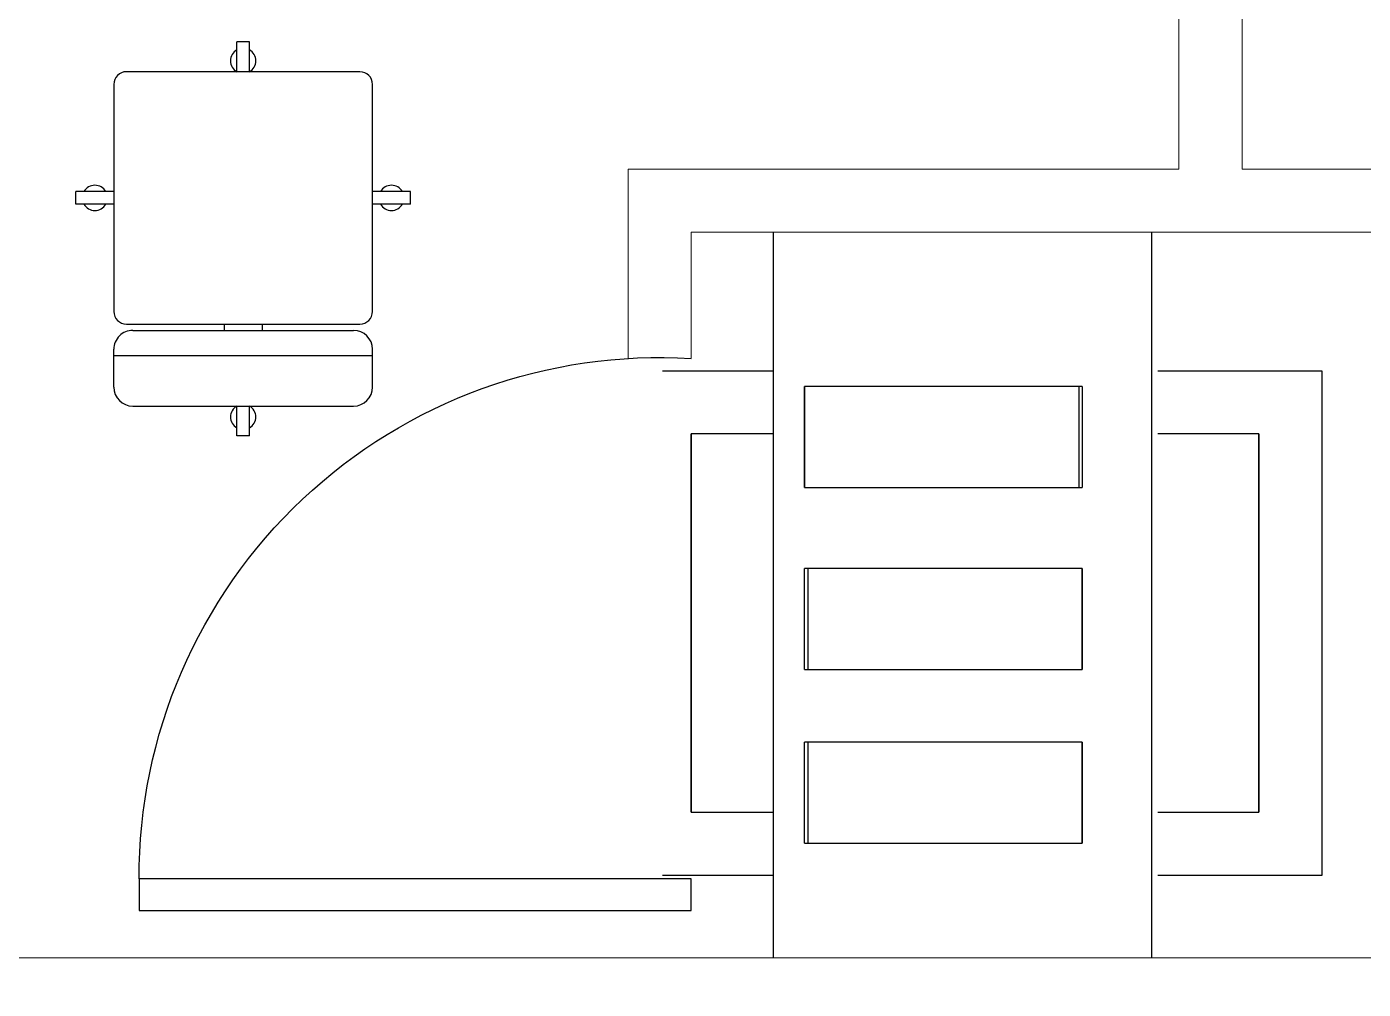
# Model space of a CAD drawing. Header units: metres. Extents: x -22 to 564, y 0 to 143.
# Drawn here: x 44.378 to 46.497, y 39.075 to 40.601 of the extents above; entities that cross this region are included whole.
import ezdxf
from ezdxf.xclip import XClip

# ---------------------------------------------------------------- set-up
doc = ezdxf.new("R2010")
doc.units = ezdxf.units.M
doc.header["$XCLIPFRAME"] = 2
for name, color, linetype in [('XREF  PB CONJ$0$PARQUE', 251, 'Continuous'), ('XREF PB NEURO-ONCOLOGIA$0$EQUIPO', 8, 'Continuous'), ('XREF PB NEURO-ONCOLOGIA$0$MOBILIARIO', 161, 'Continuous'), ('XREF PB NEURO-ONCOLOGIA$0$PUERTAS', 253, 'Continuous')]:
    doc.layers.add(name, color=color, linetype=linetype)
doc.layers.add('XREF PB NEURO-ONCOLOGIA$0$MUROS DE TABLAROCA', color=150, linetype='Continuous', lineweight=13)

# ---------------------------------------------------------------- blocks, each defined once
blk = doc.blocks.new('XREF PB NEURO-ONCOLOGIA$0$XREF PB NEURO-ONCOLOGIA$0$Linac Control CCP - Integrity_ CCP Treatment Control Cabinet-3437024-General Arrangement')
at = {"color": 253, "true_color": 0xaaaaaa}
for p, q in [((84.9, 308.3), (259.9, 308.3)), ((869.9, 308.3), (1129.9, 308.3)), ((1129.9, 308.3), (1129.9, -491.7)), ((129.9, 208.3), (129.9, -391.7)), ((259.9, 208.3), (129.9, 208.3)), ((129.9, -391.7), (129.9, 208.3)), ((259.9, 208.3), (129.9, 208.3)), ((1029.9, 208.3), (869.9, 208.3)), ((1029.9, 208.3), (869.9, 208.3)), ((1029.9, -391.7), (1029.9, 208.3)), ((1029.9, 208.3), (1029.9, -391.7)), ((129.9, -391.7), (259.9, -391.7)), ((129.9, -391.7), (259.9, -391.7)), ((869.9, -391.7), (1029.9, -391.7)), ((869.9, -391.7), (1029.9, -391.7)), ((259.9, -491.7), (84.9, -491.7)), ((1129.9, -491.7), (869.9, -491.7))]:
    blk.add_line(p, q, dxfattribs=at)
blk = doc.blocks.new('XREF PB NEURO-ONCOLOGIA$0$XREF PB NEURO-ONCOLOGIA$0$Linac Control - iViewGT_ MK6 IMAGING CABINET-3437215-General Arrangement')
at = {"color": 8}
for p, q in [((129.9, -391.7), (129.9, -231.7)), ((569.9, -231.7), (129.9, -231.7)), ((134.8, -231.7), (134.8, -391.7)), ((569.9, -231.7), (134.8, -231.7)), ((569.9, -391.7), (569.9, -231.7)), ((569.9, -231.7), (569.9, -391.7)), ((129.9, -391.7), (569.9, -391.7)), ((134.8, -391.7), (569.9, -391.7))]:
    blk.add_line(p, q, dxfattribs=at)
blk = doc.blocks.new('XREF PB NEURO-ONCOLOGIA$0$XREF PB NEURO-ONCOLOGIA$0$Linac Control - XVI MK6 IMAGING CABINET-3437220-General Arrangement')
at = {"color": 8}
for p, q in [((129.9, -391.7), (129.9, -231.7)), ((569.9, -231.7), (129.9, -231.7)), ((134.8, -231.7), (134.8, -391.7)), ((569.9, -231.7), (134.8, -231.7)), ((569.9, -391.7), (569.9, -231.7)), ((569.9, -231.7), (569.9, -391.7)), ((129.9, -391.7), (569.9, -391.7)), ((134.8, -391.7), (569.9, -391.7))]:
    blk.add_line(p, q, dxfattribs=at)
blk = doc.blocks.new('XREF PB NEURO-ONCOLOGIA$0$XREF PB NEURO-ONCOLOGIA$0$Linac Control - MOSAIQ_ REVIEW COMPUTER _OPTIONAL_-5392809-General Arrangement')
at = {"color": 8}
for p, q in [((129.9, -391.7), (129.9, -231.7)), ((569.9, -231.7), (129.9, -231.7)), ((134.8, -231.7), (134.8, -391.7)), ((569.9, -231.7), (134.8, -231.7)), ((569.9, -391.7), (569.9, -231.7)), ((569.9, -231.7), (569.9, -391.7)), ((129.9, -391.7), (569.9, -391.7)), ((134.8, -391.7), (569.9, -391.7))]:
    blk.add_line(p, q, dxfattribs=at)
blk = doc.blocks.new('XREF PB NEURO-ONCOLOGIA$0$XREF PB NEURO-ONCOLOGIA$0$P90')
blk.add_lwpolyline([(-0.825, -0.875), (-0.875, -0.875), (-0.875, 0), (-0.825, 0), (-0.825, -0.875, 0.432635), (0, 0, 0.432635)], format="xyb")
blk = doc.blocks.new('XREF PB NEURO-ONCOLOGIA$0$XREF PB NEURO-ONCOLOGIA$0$SILLGIRS')
for p, q in [((-0.01, 0.3773), (-0.01, 0.33)), ((-0.01, 0.3773), (0.01, 0.3773)), ((0.01, 0.3773), (0.01, 0.33)), ((0.175, 0.33), (-0.175, 0.33)), ((-0.205, 0.3), (-0.205, 0.24)), ((0.205, 0.3), (0.205, 0.24)), ((0.205, 0.25), (-0.205, 0.25)), ((0.185, 0.2), (-0.185, 0.2)), ((0.175, 0.21), (-0.175, 0.21)), ((-0.03, 0.2), (-0.03, 0.21)), ((0.03, 0.2), (0.03, 0.21)), ((-0.205, 0.18), (-0.205, -0.18)), ((0.205, -0.18), (0.205, 0.18)), ((-0.265, 0.01), (-0.205, 0.01)), ((-0.265, 0.01), (-0.265, -0.01)), ((0.205, 0.01), (0.265, 0.01)), ((0.265, 0.01), (0.265, -0.01)), ((-0.265, -0.01), (-0.205, -0.01)), ((0.205, -0.01), (0.265, -0.01)), ((-0.185, -0.2), (0.185, -0.2)), ((-0.01, -0.2), (-0.01, -0.2473)), ((0.01, -0.2), (0.01, -0.2473)), ((-0.01, -0.2473), (0.01, -0.2473))]:
    blk.add_line(p, q)
for centre, radius, start, end in [((0, 0.3473), 0.02, 120, 240), ((0, 0.3473), 0.02, 300, 60), ((-0.175, 0.3), 0.03, 90, 180), ((0.175, 0.3), 0.03, 0, 90), ((-0.175, 0.24), 0.03, 180, 270), ((0.175, 0.24), 0.03, 270, 0), ((-0.185, 0.18), 0.02, 90, 180), ((0.185, 0.18), 0.02, 0, 90), ((-0.235, 0), 0.02, 30, 150), ((0.235, 0), 0.02, 30, 150), ((-0.235, 0), 0.02, 210, 330), ((0.235, 0), 0.02, 210, 330), ((-0.185, -0.18), 0.02, 180, 270), ((0.185, -0.18), 0.02, 270, 0), ((0, -0.2173), 0.02, 120, 240), ((0, -0.2173), 0.02, 300, 60)]:
    blk.add_arc(centre, radius, start, end)
blk = doc.blocks.new('XREF PB NEURO-ONCOLOGIA')
at = {"layer": 'XREF PB NEURO-ONCOLOGIA$0$MOBILIARIO'}
for p, q in [((6.8017, -0.0605, 0), (5.6517, -0.0605, 0)), ((6.8017, -0.6605, 0), (5.6517, -0.6605, 0))]:
    blk.add_line(p, q, dxfattribs=at)
at = {"layer": 'XREF PB NEURO-ONCOLOGIA$0$MUROS DE TABLAROCA'}
for p, q in [((5.6517, 3.1562), (5.6517, -1.9438)), ((6.6017, 0.1695), (6.9017, 0.1695)), ((6.9017, 0.1695), (6.9017, -0.7038)), ((6.6017, 0.0695), (6.8017, 0.0695)), ((6.8017, -1.9438), (6.8017, 0.0695)), ((6.9017, -0.7038), (8.0517, -0.7038)), ((6.9017, -0.8038), (8.0517, -0.8038)), ((6.9017, -0.8038), (6.9017, -1.9438))]:
    blk.add_line(p, q, dxfattribs=at)
at = {"layer": 'XREF PB NEURO-ONCOLOGIA$0$EQUIPO', "color": 0, "xscale": 0.0009999999999940395, "yscale": 0.0009999999999940395, "zscale": 0.0009999999999940395}
for name, p, rotation in [('XREF PB NEURO-ONCOLOGIA$0$XREF PB NEURO-ONCOLOGIA$0$Linac Control CCP - Integrity_ CCP Treatment Control Cabinet-3437024-General Arrangement', (6.2739, 0.1995, 0), 270), ('XREF PB NEURO-ONCOLOGIA$0$XREF PB NEURO-ONCOLOGIA$0$Linac Control - MOSAIQ_ REVIEW COMPUTER _OPTIONAL_-5392809-General Arrangement', (6.2251, 0.0194, 0), 270), ('XREF PB NEURO-ONCOLOGIA$0$XREF PB NEURO-ONCOLOGIA$0$Linac Control - XVI MK6 IMAGING CABINET-3437220-General Arrangement', (6.5002, 0.0195, 0), 270), ('XREF PB NEURO-ONCOLOGIA$0$XREF PB NEURO-ONCOLOGIA$0$Linac Control - iViewGT_ MK6 IMAGING CABINET-3437215-General Arrangement', (6.1653, -0.6804, 0), 89.99999999999999)]:
    blk.add_blockref(name, p, dxfattribs=dict(at, rotation=rotation))
at = {"layer": 'XREF PB NEURO-ONCOLOGIA$0$MOBILIARIO', "rotation": 90}
blk.add_blockref('XREF PB NEURO-ONCOLOGIA$0$XREF PB NEURO-ONCOLOGIA$0$SILLGIRS', (6.8562, 0.7795, 0), dxfattribs=at)
at = {"layer": 'XREF PB NEURO-ONCOLOGIA$0$PUERTAS', "xscale": -1, "rotation": 180}
blk.add_blockref('XREF PB NEURO-ONCOLOGIA$0$XREF PB NEURO-ONCOLOGIA$0$P90', (6.6017, 0.0695, 0), dxfattribs=at)
blk = doc.blocks.new('XREF  PB CONJ')
at = {"layer": 'XREF  PB CONJ$0$PARQUE', "true_color": 0x136734}
h = blk.add_hatch(dxfattribs=at)
h.set_pattern_fill('CROSS', color=116, scale=0.02, angle=90)
edge = h.paths.add_edge_path()
edge.add_line((3.5883, 104.6056), (1.6936, 104.3684))
edge.add_line((1.6936, 104.3684), (2.4784, 17.6083))
edge.add_line((2.4784, 17.6083), (97.731, 17.9336))
edge.add_arc((97.7247, 19.237), 1.3034, 270.2752, 363.1006)
edge.add_line((99.0262, 19.3075), (96.4762, 19.3078))
edge.add_line((96.4762, 19.3078), (96.602, 20.224))
edge.add_line((96.602, 20.224), (62.4128, 20.224))
edge.add_arc((58.6329, 24.6535), 5.8231, 229.52466, 310.47534, ccw=False)
edge.add_line((54.8531, 20.224), (26.2527, 20.2188))
edge.add_line((26.2527, 20.2188), (4.2837, 20.0304))
edge.add_line((4.2837, 20.0304), (4.055, 46.6913))
edge.add_line((4.055, 46.6913), (2.3881, 46.6912))
edge.add_line((2.3881, 46.6912), (2.3881, 54.8033))
edge.add_line((2.3881, 54.8033), (3.9854, 54.8034))
edge.add_line((3.9854, 54.8034), (3.7464, 82.6679))
edge.add_line((3.7464, 82.6679), (3.6185, 95.2556))
edge.add_line((3.6185, 95.2556), (3.5883, 104.6056))

msp = doc.modelspace()

# ---------------------------------------------------------------- block references
at = {"rotation": 90}
msp.add_blockref('XREF PB NEURO-ONCOLOGIA', (45.501, 33.4734), dxfattribs=at)

# ---------------------------------------------------------------- next in the draw order: block references
ref = msp.add_blockref('XREF  PB CONJ', (67.8976, 28.71, 0), dxfattribs=dict(rotation=89.50849308405942))
XClip(ref).set_block_clipping_path([(-2.936402334, 82.9334608569), (21.1250270707, 82.9334608569), (21.1250270707, 49.0397586863), (26.6296707885, 49.0397586863), (26.6284018429, 17.4712422498), (-2.8531787476, 17.4341989701)])

doc.saveas('drawing.dxf')
